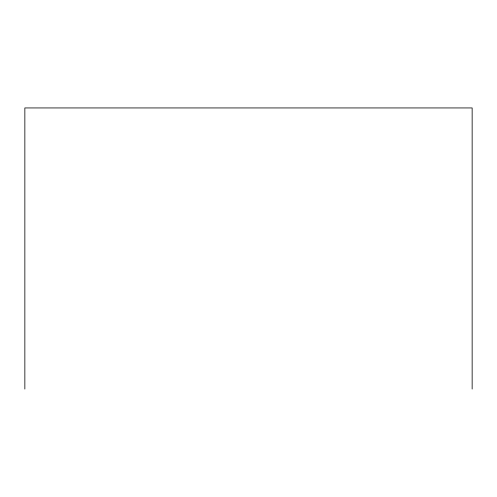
<?xml version="1.0" encoding="UTF-8"?>
<svg xmlns="http://www.w3.org/2000/svg" width="497" height="497" viewBox="0 0 497 497"><rect width="100%" height="100%" fill="white"/><g stroke="black" fill="none" stroke-linecap="round" stroke-linejoin="round"><path stroke-width="0.75" d="M472.15 389.058L472.15 107.942L24.85 107.942L24.85 389.058"/></g></svg>
